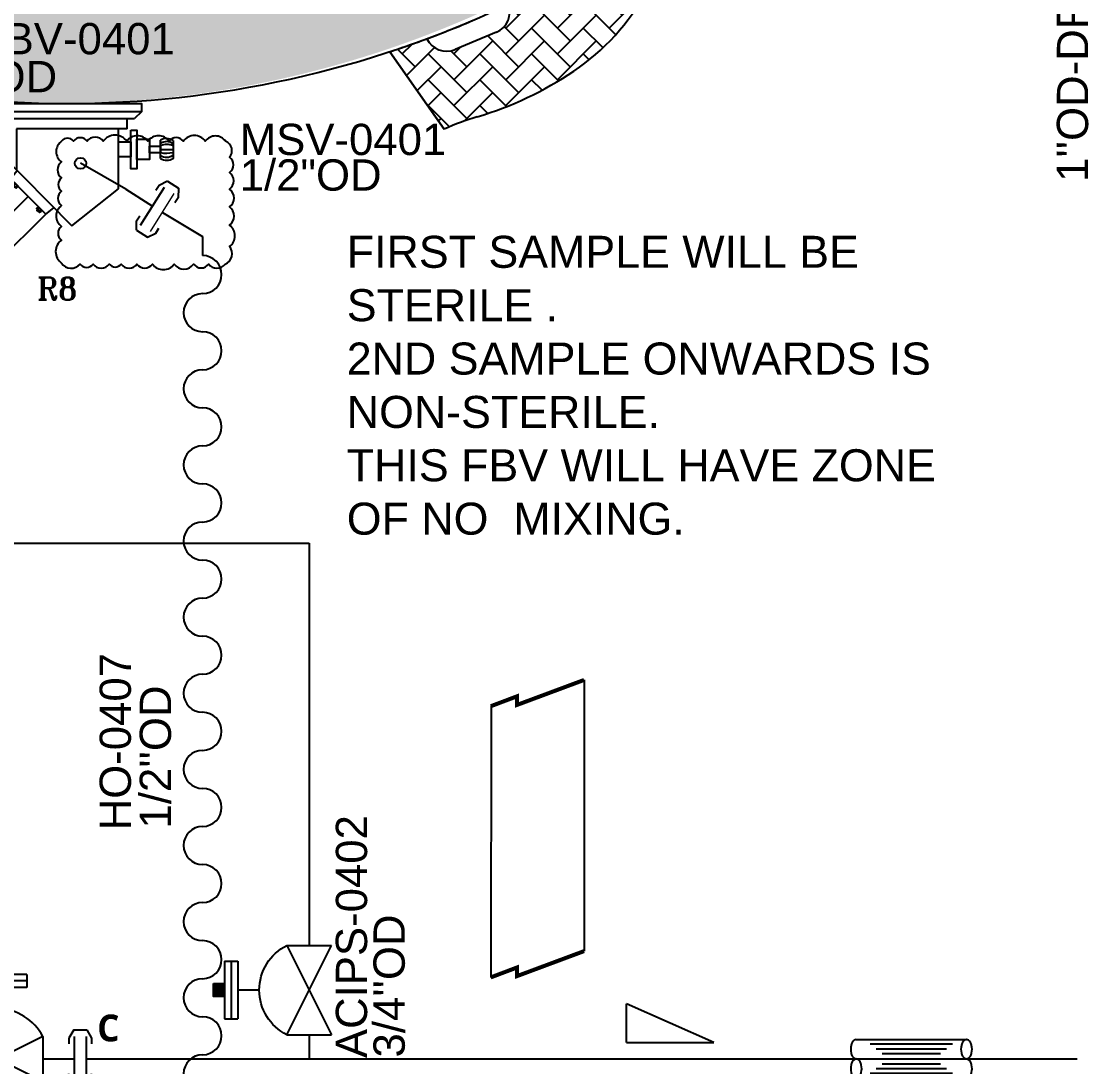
# Model space of a CAD drawing. Header units: millimetres. Extents: x -6754 to 5895, y -4820 to 1016.
# Drawn here: x -1598 to -1479.3, y -1865.2 to -1748.3 of the extents above; entities that cross this region are included whole.
import ezdxf
from ezdxf.enums import TextEntityAlignment as Align

# ---------------------------------------------------------------- set-up
doc = ezdxf.new("R2010")
doc.units = ezdxf.units.MM
doc.layers.get('0').update_dxf_attribs({"linetype": 'CONTINUOUS'})
for name, color, linetype in [('can_move', 7, 'CONTINUOUS'), ('P---PEQID------', 7, 'CONTINUOUS'), ('P---PHOSD-TEXT-25-35', 2, 'CONTINUOUS'), ('P---PLINB-CHWS01', 7, 'CONTINUOUS'), ('P---PLINB-P260', 7, 'CONTINUOUS'), ('P---PLINB-PRO037', 7, 'CONTINUOUS'), ('P---PLIND-TEXT-25-35', 2, 'CONTINUOUS'), ('P---PVL3D-TEXT-25-35', 2, 'CONTINUOUS'), ('P---PVL4D------', 7, 'CONTINUOUS'), ('P---PVL4D-TEXT-25-35', 2, 'CONTINUOUS'), ('P---PVLSD-TEXT-25-35', 2, 'CONTINUOUS'), ('P---TANKB-V04', 7, 'CONTINUOUS'), ('VALVE', 6, 'CONTINUOUS')]:
    doc.layers.add(name, color=color, linetype=linetype)
doc.styles.add('ROMANS', font='romans.shx')
doc.styles.add('ROMANT', font='romant.shx')
doc.styles.get("Standard").update_dxf_attribs({"font": 'arial.ttf'})

# ---------------------------------------------------------------- blocks, each defined once
blk = doc.blocks.new('FBVG')
at = {"color": 5}
for p, q in [((8111.314694881439, 10705.06272888184), (8112.087025642395, 10704.30366516113)), ((8112.087025642395, 10704.30366516113), (8127.224599838257, 10704.30366516113)), ((8112.087025642395, 10704.30366516113), (8112.087025642395, 10700.51542663574)), ((8126.413035392761, 10703.14936828613), (8114.042050361633, 10703.14936828613)), ((8114.042050361633, 10703.14936828613), (8114.042050361633, 10698.53967285156)), ((8125.42206287384, 10696.45594787598), (8125.42206287384, 10703.14936828613)), ((8126.413035392761, 10703.14936828613), (8126.413035392761, 10704.30366516113)), ((8106.428763866425, 10702.13098144531), (8105.288843631744, 10701.23306274414)), ((8106.428763866425, 10702.13098144531), (8107.412523269653, 10701.7546081543)), ((8105.288843631744, 10701.23306274414), (8105.424356460571, 10700.18852233887)), ((8109.930464744568, 10697.5789642334), (8106.836521625519, 10701.50674438477)), ((8107.412523269653, 10701.7546081543), (8107.822876930237, 10701.23365783691)), ((8108.331288337708, 10699.60911560059), (8109.51215839386, 10700.84977722168)), ((8109.51215839386, 10700.84977722168), (8112.087025642395, 10700.84977722168)), ((8105.424356460571, 10700.18852233887), (8105.834710121155, 10699.6675567627)), ((8108.894158363342, 10696.76266479492), (8105.800225257874, 10700.69044494629)), ((8112.087025642395, 10700.51542663574), (8120.215519428253, 10692.30075073242)), ((8110.306339263916, 10698.08088684082), (8109.895985603333, 10698.60182189941)), ((8113.380686283112, 10697.5884552002), (8114.076846122742, 10698.46075439453)), ((8110.441851615906, 10697.03633117676), (8110.306339263916, 10698.08088684082)), ((8113.380686283112, 10697.5884552002), (8117.308477401733, 10693.61901855469)), ((8108.31817150116, 10696.5147857666), (8107.907818317413, 10697.03573608398)), ((8109.301931381226, 10696.13841247559), (8108.31817150116, 10696.5147857666)), ((8110.441851615906, 10697.03633117676), (8109.301931381226, 10696.13841247559)), ((8113.718450546265, 10696.81596374512), (8113.938675880432, 10697.02604675293)), ((8113.882833957672, 10696.64834594727), (8114.103059768677, 10696.85841369629)), ((8120.215519428253, 10692.30075073242), (8125.42206287384, 10696.45594787598)), ((8115.34574508667, 10695.60255432129), (8109.907024383545, 10690.16383361816)), ((8116.38726234436, 10694.11885070801), (8116.607487678528, 10694.32893371582)), ((8116.551646232605, 10693.95123291016), (8116.771871566772, 10694.16131591797)), ((8117.308477401733, 10693.61901855469), (8118.203936576843, 10694.33366394043))]:
    blk.add_line(p, q, dxfattribs=at)
at = {"color": 5, "ltscale": 5}
blk.add_line((8127.996930122375, 10705.06272888184), (8127.224599838257, 10704.30366516113), dxfattribs=at)
at = {"color": 5}
for points in [[(8127.996930122375, 10705.06272888184), (8111.314694881439, 10705.06272888184), (8111.314694881439, 10705.99998474121), (8127.996930122375, 10705.99998474121)], [(8107.919926643372, 10692.2091217041), (8113.368691921234, 10697.57960510254), (8117.322797298431, 10693.62550354004), (8111.874032020569, 10688.2550201416)], [(8113.995933532715, 10696.53616333008), (8114.209101200104, 10696.74710083008), (8113.823398590088, 10697.14520263672), (8113.596115112305, 10696.93598937988)], [(8113.790915489197, 10696.59962463379), (8113.85894536972, 10696.66694641113), (8113.733102798462, 10696.80519104004), (8113.650958061218, 10696.73959350586)], [(8116.664745330811, 10693.83906555176), (8116.877913475037, 10694.05000305176), (8116.492210388184, 10694.4481048584), (8116.2649269104, 10694.23887634277)], [(8116.45972776413, 10693.90252685547), (8116.527757644653, 10693.96984863281), (8116.401915073395, 10694.10807800293), (8116.319769859314, 10694.04248046875)], [(8108.616814613342, 10688.33183288574), (8108.956017017365, 10688.66749572754), (8108.342268943787, 10689.30097961426), (8107.980605602264, 10688.9680480957)]]:
    blk.add_lwpolyline(points, close=True, dxfattribs=at)
for centre, radius, start, end in [((8113.737562179565, 10696.95481872559), 0.1135316628158051, 176.0653421114712, 273.707136675216), ((8113.943187713623, 10696.87379455566), 0.2008918519382464, 189.2416495955611, 260.7596829787531), ((8114.011476039886, 10696.66374206543), 0.1012337499464133, 173.3230012796239, 276.6764562829822), ((8116.611999511719, 10694.17668151855), 0.2008918519382464, 189.2416495955611, 260.7596829787531), ((8116.618500232697, 10693.98875427246), 0.1362379953789661, 176.0653421114712, 273.707136675216), ((8116.680288314819, 10693.96662902832), 0.1012337499464133, 173.3230012796239, 276.6764562829822), ((8110.839267253876, 10691.17436218262), 3.097303485663325, 160.4836667298347, 289.5173597388587)]:
    blk.add_arc(centre, radius, start, end, dxfattribs=at)
blk = doc.blocks.new('phi_16760172325')
at = {"color": 5}
blk.add_line((10.4761602439703, -5.13875229896712), (11.88690716674, -5.13875229896712), dxfattribs=at)
for points in [[(7.180707372992401, -2.975239905972103), (7.832748850095413, -2.975239905972103), (7.832748850095413, -7.302264691966229), (7.180707372992401, -7.302264691966229)], [(5.766250399120509, -4.293626425044295), (7.180707372992401, -4.293626425044295), (7.180707372992401, -5.983878172891991), (5.766250399120509, -5.983878172891991)], [(7.832748850095413, -3.998546074808928), (9.265756079375933, -3.998546074808928), (9.265756079375933, -6.278958523131337), (7.832748850095413, -6.278958523131337)], [(9.265756079375933, -4.766394859477941), (10.4761602439703, -4.766394859477941), (10.4761602439703, -5.511109738458345), (9.265756079375933, -5.511109738458345)]]:
    blk.add_lwpolyline(points, close=True, dxfattribs=at)
for points in [[(10.4761602439703, -6.159597414006043), (10.4761602439703, -4.117907183934221)], [(11.1354926322374, -3.920530669401842), (11.1815337054154, -3.920530669401842)], [(11.88690716674, -4.148424251023016), (11.88690716674, -6.159597414006043), (11.88690716674, -6.159597414006043)]]:
    blk.add_lwpolyline(points, dxfattribs=at)
for centre, radius, start, end in [((11.15851316882708, -5.197362055988151), 1.277038893250148, 55.22345967005045, 122.2980993470952), ((11.15851316882708, -5.54535506292018), 1.277038893250148, 55.22345967001525, 122.2980993470952), ((11.14369609129562, -6.474457374983899), 1.886474046649525, 66.79835152096828, 110.7232074954593), ((11.11579303527697, -2.445708266899032), 3.120583579689554, 258.1721300254143, 284.3063109566663), ((11.15851316882708, -4.72968848122207), 1.277038893250148, 237.7019006529048, 304.7765403298619), ((11.18153370535492, -4.996972096866102), 1.359871077743008, 238.7544989202076, 301.2455010797069)]:
    blk.add_arc(centre, radius, start, end, dxfattribs=at)
at = {"color": 0, "linetype": 'ByBlock'}
blk.add_blockref('FBVG', (-8119.655812501907, -10705.99998474121), dxfattribs=at)
for tag, p in [('PRJ_TAG_B', (-18.02310990122351, 6.713709328447294)), ('DNCALC', (-12.99272631433996, 1.254419777666044))]:
    blk.add_attdef(tag, p, '', height=3.5)
at = {"flags": 1}
for tag, p, rotation in [('PHI_CONNECTIONPOINT', (-4.651883500628173e-07, 9.987626981455833e-06, 4.999969482421875), 270), ('PHI_INSERTPOINT', (-4.651883500628173e-07, -5.271162081044167e-06), 270), ('PHI_CONNECTIONPOINT', (-12.30862091806921, -7.273442771162081), 221.0912854168774)]:
    blk.add_attdef(tag, p, '', height=0.1, rotation=rotation, dxfattribs=at)
blk = doc.blocks.new('hhg')
at = {"color": 6}
for centre, start, end in [((385.2190876693395, 231.2605004656664), 0, 180), ((395.8601238703102, 231.2605004656664), 0, 180), ((390.5396057698248, 231.2605004656664), 180, 0), ((401.1806419707955, 231.2605004656664), 180, 0)]:
    blk.add_arc(centre, 2.660259050242662, start, end, dxfattribs=at)
blk = doc.blocks.new('phi_158624461021')
at = {"color": 0, "linetype": 'ByBlock', "xscale": 0.8, "yscale": 0.8, "zscale": 0.8}
blk.add_blockref('hhg', (-306.0470628952776, -185.0084003725332), dxfattribs=at)
for tag, p, height in [('CODE', (2.574203958363, 8.007251313367988), 3.5), ('DN', (4.939795399731452, 3.524878923813162), 3.5), ('DNCALC', (4.939795399731452, 3.524878923813162), 2)]:
    blk.add_attdef(tag, p, '', height=height)
at = {"flags": 1}
blk.add_attdef('PHI_CONNECTIONPOINT', (-1.13686837721616e-13, -1.13686837721616e-13), '', height=0.08000000000000002, rotation=180, dxfattribs=at)
blk.add_attdef('PHI_CONNECTIONPOINT', (17.02565792155292, -1.13686837721616e-13), '', height=0.08000000000000002, dxfattribs=at)
blk = doc.blocks.new('4')
at = {"layer": 'VALVE', "color": 5}
for p, q in [((9179.882159192754, -8914.29989469175), (9180.786565141352, -8913.759993081858)), ((9179.882159192754, -8915.750992941686), (9179.882159192754, -8914.29989469175)), ((9180.786565141352, -8913.759993081858), (9181.449721593568, -8913.759993081858)), ((9185.46314681666, -8913.759993081858), (9184.799990364445, -8913.759993081858)), ((9186.367552765254, -8914.29989469175), (9185.46314681666, -8913.759993081858)), ((9186.367552765254, -8915.750992941688), (9186.367552765254, -8914.29989469175)), ((9194.882159192754, -8914.29989469175), (9195.786565141352, -8913.759993081858)), ((9194.882159192754, -8915.750992941686), (9194.882159192754, -8914.29989469175)), ((9195.786565141352, -8913.759993081858), (9196.449721593568, -8913.759993081858)), ((9200.46314681666, -8913.759993081858), (9199.799990364445, -8913.759993081858)), ((9201.367552765254, -8914.29989469175), (9200.46314681666, -8913.759993081858)), ((9201.367552765254, -8915.750992941688), (9201.367552765254, -8914.29989469175)), ((9183.124855979006, -8919.220148636978), (9183.124855979006, -8915.685033930327)), ((9198.124855979006, -8919.220148636978), (9198.124855979006, -8915.685033930326)), ((9179.882159192754, -8915.750992941686), (9180.786565141352, -8916.29089455158)), ((9180.786565141352, -8916.29089455158), (9181.449721593568, -8916.29089455158)), ((9185.46314681666, -8916.29089455158), (9184.799990364445, -8916.29089455158)), ((9186.367552765254, -8915.750992941686), (9185.46314681666, -8916.29089455158)), ((9194.882159192754, -8915.750992941686), (9195.786565141352, -8916.29089455158)), ((9195.786565141352, -8916.29089455158), (9196.449721593568, -8916.29089455158)), ((9200.46314681666, -8916.29089455158), (9199.799990364445, -8916.29089455158)), ((9201.367552765254, -8915.750992941686), (9200.46314681666, -8916.29089455158)), ((9185.62483874804, -8919.220148636978), (9180.624873209974, -8919.220148636978)), ((9185.62483874804, -8929.220079713106), (9180.624873209974, -8919.220148636978)), ((9185.62483874804, -8919.220148636978), (9180.624873209974, -8929.220079713106)), ((9200.62483874804, -8919.220148636978), (9195.624873209974, -8919.220148636978)), ((9200.62483874804, -8929.220079713106), (9195.624873209974, -8919.220148636978)), ((9200.62483874804, -8919.220148636978), (9195.624873209974, -8929.220079713106)), ((9191.108276948413, -8920.991828293714), (9191.108276948413, -8927.448400056372)), ((9192.587881641035, -8920.991828293714), (9191.108276948413, -8920.991828293714)), ((9191.848079294725, -8920.991828293714), (9191.848079294725, -8927.448400056372)), ((9192.587881641035, -8920.991828293714), (9192.587881641035, -8927.448400056372)), ((9206.108276948413, -8920.991828293714), (9206.108276948413, -8927.448400056372)), ((9207.587881641035, -8920.991828293714), (9206.108276948413, -8920.991828293714)), ((9206.848079294725, -8920.991828293714), (9206.848079294725, -8927.448400056372)), ((9207.587881641035, -8920.991828293714), (9207.587881641035, -8927.448400056372)), ((9188.714987393141, -8924.220114175041), (9191.108276948413, -8924.220114175041)), ((9203.714987393141, -8924.220114175041), (9206.108276948413, -8924.220114175041)), ((9191.108276948413, -8927.448400056372), (9192.587881641035, -8927.448400056372)), ((9207.587881641035, -8927.448400056372), (9206.108276948413, -8927.448400056372)), ((9177.326895062564, -8928.357078571842), (9170.870323299907, -8928.357078571842)), ((9170.870323299907, -8928.357078571842), (9170.870323299907, -8929.836683264466)), ((9177.326895062564, -8928.357078571842), (9177.326895062564, -8929.836683264466)), ((9205.737126606775, -8928.357078571842), (9212.193698369432, -8928.357078571842)), ((9205.737126606775, -8928.357078571842), (9205.737126606775, -8929.836683264466)), ((9212.193698369432, -8928.357078571842), (9212.193698369432, -8929.836683264466)), ((9177.326895062564, -8929.096880918154), (9170.870323299907, -8929.096880918154)), ((9177.326895062564, -8929.836683264466), (9170.870323299907, -8929.836683264466)), ((9174.098609181236, -8932.229972819738), (9174.098609181236, -8929.836683264466)), ((9203.96544695004, -8929.220079713106), (9179.098574719299, -8929.220079713106)), ((9179.098574719299, -8929.220079713106), (9179.098574719299, -8942.187018394508)), ((9203.96544695004, -8942.187018394508), (9203.96544695004, -8929.220079713106)), ((9205.737126606775, -8929.096880918154), (9212.193698369432, -8929.096880918154)), ((9205.737126606775, -8929.836683264466), (9212.193698369432, -8929.836683264466)), ((9208.965412488104, -8932.229972819738), (9208.965412488104, -8929.836683264466)), ((9164.178389697943, -8934.577407447618), (9163.638488088052, -8935.481813396218)), ((9165.629487947881, -8934.577407447618), (9164.178389697943, -8934.577407447618)), ((9165.629487947881, -8934.577407447618), (9166.169389557772, -8935.481813396218)), ((9217.434533721458, -8934.577407447618), (9216.894632111567, -8935.481813396218)), ((9217.434533721458, -8934.577407447618), (9218.885631971396, -8934.577407447618)), ((9218.885631971396, -8934.577407447618), (9219.425533581287, -8935.481813396218)), ((9163.638488088052, -8935.481813396218), (9163.638488088052, -8936.144969848432)), ((9166.169389557772, -8935.481813396218), (9166.169389557772, -8936.144969848432)), ((9169.09864364317, -8935.32012146484), (9169.09864364317, -8940.320087002907)), ((9169.09864364317, -8935.32012146484), (9179.098574719299, -8940.320087002903)), ((9179.098574719299, -8935.32012146484), (9169.09864364317, -8940.320087002903)), ((9213.965378026169, -8935.32012146484), (9203.96544695004, -8940.320087002903)), ((9203.96544695004, -8935.32012146484), (9213.965378026169, -8940.320087002903)), ((9213.965378026169, -8935.32012146484), (9213.965378026169, -8940.320087002907)), ((9216.894632111567, -8935.481813396218), (9216.894632111567, -8936.144969848432)), ((9219.425533581287, -8935.481813396218), (9219.425533581287, -8936.144969848432)), ((9169.09864364317, -8937.820104233873), (9165.56352893652, -8937.820104233873)), ((9213.965378026169, -8937.820104233873), (9217.50049273282, -8937.820104233873)), ((9163.638488088052, -8940.158395071525), (9163.638488088052, -8939.49523861931)), ((9164.178389697943, -8941.062801020118), (9163.638488088052, -8940.158395071525)), ((9165.629487947881, -8941.062801020118), (9166.169389557772, -8940.158395071525)), ((9166.169389557772, -8940.158395071525), (9166.169389557772, -8939.49523861931)), ((9216.894632111567, -8940.158395071525), (9216.894632111567, -8939.49523861931)), ((9217.434533721458, -8941.062801020118), (9216.894632111567, -8940.158395071525)), ((9218.885631971396, -8941.062801020118), (9219.425533581287, -8940.158395071525)), ((9219.425533581287, -8940.158395071525), (9219.425533581287, -8939.49523861931)), ((9165.629487947881, -8941.062801020118), (9164.178389697945, -8941.062801020118)), ((9217.434533721458, -8941.062801020118), (9218.885631971394, -8941.062801020118)), ((9179.098574719299, -8942.18701839451), (9203.96544695004, -8942.187018394508)), ((9194.031993603701, -8942.18701839451), (9189.032028065636, -8952.186949470639)), ((9194.031993603701, -8952.186949470639), (9189.032028065636, -8942.18701839451)), ((9199.515431804075, -8950.415269813902), (9199.515431804075, -8943.958698051245)), ((9200.995036496697, -8943.958698051245), (9199.515431804075, -8943.958698051245)), ((9200.255234150387, -8950.415269813902), (9200.255234150387, -8943.958698051245)), ((9200.995036496697, -8950.415269813902), (9200.995036496697, -8943.958698051245)), ((9197.122142248803, -8947.186983932575), (9199.515431804075, -8947.186983932575)), ((9200.995036496697, -8950.415269813902), (9199.515431804075, -8950.415269813902)), ((9194.031993603701, -8952.186949470639), (9189.032028065634, -8952.186949470639)), ((9191.532010834668, -8952.186949470639), (9191.532010834668, -8955.722064177293)), ((9188.289314048416, -8955.65610516593), (9189.193719997014, -8955.116203556037)), ((9188.289314048416, -8955.65610516593), (9188.289314048416, -8957.107203415866)), ((9189.193719997014, -8955.116203556037), (9189.85687644923, -8955.116203556037)), ((9193.870301672323, -8955.116203556037), (9193.207145220107, -8955.116203556037)), ((9194.774707620916, -8955.65610516593), (9193.870301672323, -8955.116203556037)), ((9194.774707620916, -8955.656105165928), (9194.774707620916, -8957.107203415866)), ((9188.289314048416, -8957.107203415866), (9189.193719997014, -8957.647105025759)), ((9194.774707620916, -8957.107203415866), (9193.870301672323, -8957.647105025759)), ((9189.193719997014, -8957.647105025759), (9189.85687644923, -8957.647105025759)), ((9193.870301672323, -8957.647105025759), (9193.207145220107, -8957.647105025759))]:
    blk.add_line(p, q, dxfattribs=at)
for points in [[(9185.624855979006, -8914.365853703111), (9180.624855979006, -8914.365853703111)], [(9200.624855979006, -8914.365853703111), (9195.624855979006, -8914.365853703111)], [(9185.624855979006, -8915.685033930326), (9180.624855979006, -8915.685033930326)], [(9200.624855979006, -8915.685033930326), (9195.624855979006, -8915.685033930326)], [(9164.244348709306, -8940.32010423387), (9164.244348709306, -8935.32010423387)], [(9165.56352893652, -8940.32010423387), (9165.56352893652, -8935.32010423387)], [(9217.50049273282, -8940.32010423387), (9217.50049273282, -8935.32010423387)], [(9218.819672960033, -8940.32010423387), (9218.819672960033, -8935.32010423387)], [(9194.032010834668, -8955.722064177291), (9189.032010834668, -8955.722064177291)], [(9194.032010834668, -8957.041244404505), (9189.032010834668, -8957.041244404505)]]:
    blk.add_lwpolyline(points, dxfattribs=at)
for centre, start, end in [((9183.124855979006, -8924.220114175041), 296.565051177078, 63.43494882292201), ((9198.124855979006, -8924.220114175041), 296.565051177078, 63.43494882292201), ((9174.098609181236, -8937.820104233871), 26.56505117707799, 153.434948822922), ((9208.965412488104, -8937.820104233871), 26.56505117706478, 153.4349488229352), ((9191.532010834668, -8947.186983932575), 296.565051177078, 63.43494882292201)]:
    blk.add_arc(centre, 5.590131414134222, start, end, dxfattribs=at)
blk = doc.blocks.new('phi_16765290651')
at = {"color": 0, "linetype": 'ByBlock'}
blk.add_blockref('4', (-9164.244348709308, 8937.72010423387), dxfattribs=at)
at = {"flags": 1}
for tag, p, rotation in [('PHI_CONNECTIONPOINT', (18.98050726969996, 23.35425053075778), 90), ('PHI_CONNECTIONPOINT', (36.98050726969996, 23.35425053075778), 90), ('PHI_CONNECTIONPOINT', (0, 0), 180), ('PHI_INSERTPOINT', (28.78766212536357, -8.700024520769148), 90), ('PHI_CONNECTIONPOINT', (28.88766212536393, -23.55425053076215), 90)]:
    blk.add_attdef(tag, p, '', height=0.1, rotation=rotation, dxfattribs=at)
for tag, p in [('P_NAME', (30.12193501263937, -9.835040394400494)), ('PRJ_TAG_B', (49.24793611575114, -38.67223765777635)), ('DNCALC', (44.98595851974824, -35.75021264931456))]:
    blk.add_attdef(tag, p, '', height=3.5, rotation=90)
blk = doc.blocks.new('ADV')
at = {"color": 6}
blk.add_arc((1709.403994477978, 811.9926042832112), 5.590131414134222, 26.56505117707799, 153.434948822922, dxfattribs=at)
at = {"layer": 'VALVE'}
for p, q in [((1706.175708596649, 821.4556299452406), (1712.632280359307, 821.4556299452406)), ((1706.175708596649, 821.4556299452406), (1706.175708596649, 819.9760252526171)), ((1712.632280359307, 821.4556299452406), (1712.632280359307, 819.9760252526171)), ((1706.175708596649, 820.7158275989289), (1712.632280359307, 820.7158275989289)), ((1706.175708596649, 819.9760252526171), (1712.632280359307, 819.9760252526171)), ((1709.403994477978, 817.5827356973455), (1709.403994477978, 819.9760252526171)), ((1704.404028939914, 814.4925870522434), (1704.404028939914, 809.4926215141788)), ((1714.403960016042, 814.4925870522434), (1704.404028939914, 809.4926215141793)), ((1704.404028939914, 814.4925870522434), (1714.403960016042, 809.4926215141788)), ((1714.403960016042, 814.4925870522434), (1714.403960016042, 809.4926215141788))]:
    blk.add_line(p, q, dxfattribs=at)
blk = doc.blocks.new('phi_16777588438')
at = {"color": 0, "linetype": 'ByBlock'}
blk.add_blockref('ADV', (-1709.403994477978, -811.9926042832111), dxfattribs=at)
at = {"flags": 1}
blk.add_attdef('PHI_CONNECTIONPOINT', (-4.999965538064316, 0), '', height=0.1, rotation=180, dxfattribs=at)
for tag, p in [('PHI_INSERTPOINT', (0, 2.273736754432321e-13)), ('PHI_CONNECTIONPOINT', (4.999965538064316, 0))]:
    blk.add_attdef(tag, p, '', height=0.1, dxfattribs=at)
at = {"color": 7}
for tag, p in [('PRJ_TAG_B', (-12.54459218715647, -6.470308005860147)), ('DNCALC', (-8.39132390336863, -11.87507323097032))]:
    blk.add_attdef(tag, p, '', height=3.5, dxfattribs=at)
blk = doc.blocks.new('DIPLE JACKETED VESSELS')
at = {"linetype": 'ByBlock'}
h = blk.add_hatch(dxfattribs=at)
h.set_pattern_fill('AR-HBONE', color=0, scale=0.02012060478371715, style=0)
h.set_pattern_definition([(45, (0, 0), (0, 2.891010948297427), [6.132760338076987, -2.044253446025662]), (135, (1.445504488871807, 1.445504488871807), (2.859309913634028e-16, 2.891010948297427), [6.132760338076987, -2.044253446025662])])
h.paths.add_polyline_path([(-711.114991037015, -1689.586468170581), (-721.1596421097565, -1679.541817097839), (-721.1596421097565, -1686.172532779631, -0.4025621005376007), (-718.818797188378, -1688.607561121611), (-718.818797188378, -1693.616255645138, -0.4027095653221261), (-721.1596421097565, -1696.052521231446), (-721.1596421097565, -1699.769855877551, -0.4025621005377285), (-718.818797188378, -1702.204884219532), (-718.818797188378, -1707.213578688544, -0.4027095653221255), (-721.1596421097565, -1709.649844274852), (-721.1596421097565, -1713.367178920956, -0.4025621005379824), (-718.818797188378, -1715.80220726294), (-718.818797188378, -1720.810901731949, -0.4027095653221252), (-721.1596421097565, -1723.247167318257), (-721.1596421097565, -1726.964501964361, -0.4025621005379823), (-718.818797188378, -1729.399530306345), (-718.818797188378, -1734.408224775354, -0.4027095653221255), (-721.1596421097565, -1736.844490361663), (-721.1596421097565, -1740.561825007767, -0.4025621005377283), (-718.818797188378, -1742.996853349748), (-718.818797188378, -1748.005547818762, -0.4027095653218714), (-721.1596421097565, -1750.441813405068), (-721.1596421097565, -1754.159148051172, -0.4025621005379821), (-718.818797188378, -1756.594176393156), (-718.818797188378, -1761.602870862165, -0.4027095653221254), (-721.1596421097565, -1764.039136448473), (-721.1596421097565, -1767.756471094577, -0.4044299172847652), (-718.8031457732991, -1770.192070575441), (-718.8031456959976, -1775.201306990944, -0.4048218992601123), (-721.1622295776768, -1777.637686572743, -0.02653796103469679), (-721.2767168525928, -1779.234339331867, -0.4043992939339213), (-719.9963974915644, -1782.371974080598), (-721.8614079670521, -1787.020876343444, -0.4958354642442961), (-725.6024818988338, -1788.051712014717, -0.05075332353789339), (-727.9750076416913, -1789.977468614255, -0.01861335655747169), (-728.9364956345479, -1790.557985356597, -0.01039038682577612), (-729.5352948794628, -1790.875821698733, -0.4040354654467231), (-730.8672466103484, -1793.989504002089), (-735.484759715014, -1795.93228172009, -0.4033385642985856), (-738.640091860326, -1794.713870452294, -0.004219050563213734), (-740.4725373050431, -1795.377970745392, -0.002132994905835191), (-741.4012874084123, -1795.701281771408, -0.003162049818572917), (-742.7858726311317, -1796.166908659219), (-736.7003701607644, -1804.831050652838, -0.03429078097242805), (-733.0029703974686, -1803.44392062003, 0.07549234897306059), (-722.2296464419412, -1798.358114243897, 0.1224949983484107), (-714.0823718499541, -1789.350043084703, 0.1235187463443267), (-711.106466938832, -1777.482587315395)])
at = {"color": 0, "linetype": 'ByBlock'}
for p, q in [((-730.8680554666255, -1793.989844321215), (-735.4847595983804, -1795.932281754946)), ((-742.7858912836306, -1796.166882103006), (-736.7003729146581, -1804.831051612118))]:
    blk.add_line(p, q, dxfattribs=at)
blk.add_line((-736.7003701607644, -1804.831050652838), (-742.7858912836306, -1796.166882103006))
for centre, radius, start, end in [((-736.2647175611911, -1777.475808848499), 25.16056239333817, 303.9051869116592, 331.8398074044736), ((-757.1274919679679, -1739.020896740659), 58.61842906222171, 290.8048836684162, 294.2147572980997), ((-778.9069019887062, -1686.466229566407), 115.4944490236434, 290.4045908806653, 291.6445861080296), ((-778.8307622405712, -1686.684950219986), 115.2628566848002, 288.2231591982776, 289.4381515807988), ((-778.9069019900556, -1686.466229562734), 115.4944490275558, 289.4376614551203, 290.4045908806576), ((-744.3624487653385, -1765.427469757227), 39.67730188652024, 286.6363708164392, 303.9051869116593), ((-724.750566381486, -1831.062012015933), 28.82466208640553, 106.6363708164391, 114.492160788106)]:
    blk.add_arc(centre, radius, start, end)
for centre, radius, start, end in [((-731.813375699481, -1791.743046577646), 2.437566658194353, 292.8166843335445, 21.69707434388385), ((-778.906901988812, -1686.466229566121), 115.4944490239479, 244.8587264681951, 295.1412291786145), ((-736.4300800492902, -1793.68548384784), 2.437566658194353, 204.9540078999769, 292.8202996199676)]:
    blk.add_arc(centre, radius, start, end, dxfattribs=at)
blk = doc.blocks.new('phi_16778223897')
at = {"color": 0, "linetype": 'ByBlock'}
blk.add_blockref('DIPLE JACKETED VESSELS', (778.9224604661863, 1643.348482535528), dxfattribs=at)
at = {"flags": 1}
for tag, p in [('PHI_INSERTPOINT', (-4.470265821510111e-05, 0)), ('PHI_CONNECTIONPOINT', (0, 0)), ('PHI_CONNECTIONPOINT', (0.0155584773742703, -158.6121960545408))]:
    blk.add_attdef(tag, p, '', height=0.1, rotation=270, dxfattribs=at)
for tag, p in [('P_NAME', (-9.748579852638159, -51.54358670650026)), ('USER1', (-6.648911457596569, -57.38671236848131)), ('USER2', (-6.648911457596569, -61.5080988889199)), ('USER3', (-6.648911457596569, -65.72532995382971)), ('USER4', (-6.648911457596569, -69.8467164742683)), ('CODE', (-6.149759071299286, -75.88708075447539)), ('CAPACITY_PJ', (-9.427753993968963, -80.02625977687967))]:
    blk.add_attdef(tag, p, '', height=3.5)
blk = doc.blocks.new('A$C66D9105F')
at = {"color": 5}
for p, q in [((4.363269545137882e-05, 0), (4.363269545137882e-05, 4.347100307233632)), ((9.765750906430185, 0), (4.363269545137882e-05, 4.347100307233632)), ((4.363269545137882e-05, 0), (9.765750906430185, 0))]:
    blk.add_line(p, q, dxfattribs=at)
blk = doc.blocks.new('gbng')
at = {"color": 0, "linetype": 'Continuous'}
for p, q in [((102.1294447920336, 150.206950636652), (146.6180367181259, 150.206950636652)), ((146.6180367181259, 134.5065449437034), (102.1294447920336, 134.5065449437034))]:
    blk.add_line(p, q, dxfattribs=at)
at = {"color": 1, "linetype": 'Continuous'}
for p, q in [((107.8116433724244, 148.2746894251093), (140.9358381377351, 148.2746894251093)), ((110.2173933480626, 146.3424282135663), (138.5300881620969, 146.3424282135663)), ((112.6231433237081, 144.4101670020234), (136.1243381864515, 144.4101670020234)), ((110.2173933480626, 138.371067366789), (138.5300881620969, 138.371067366789)), ((112.6231433237081, 140.303328578332), (136.1243381864515, 140.303328578332)), ((107.8116433724244, 136.4388061552463), (140.9358381377351, 136.4388061552463))]:
    blk.add_line(p, q, dxfattribs=at)
at = {"color": 0, "linetype": 'Continuous'}
for centre, major_axis, ratio, start_param, end_param in [((102.1294447920336, 146.2818492134149), (0, 3.92510142323719), 0.5686043246410554, 0, 3.141592653589793), ((146.6180367181259, 138.4316463669406), (0, 3.925101423237173), 0.568604324641405, 3.141592653589793, 6.283185307179586)]:
    blk.add_ellipse(centre, major_axis=major_axis, ratio=ratio, start_param=start_param, end_param=end_param, dxfattribs=at)
at = {"color": 0, "linetype": 'Continuous', "extrusion": (0, 0, -1)}
for centre, major_axis in [((146.6180367181259, 146.2818492134149), (0, 3.92510142323719)), ((102.1294447920336, 138.4316463669406), (0, -3.92510142323719))]:
    blk.add_ellipse(centre, major_axis=major_axis, ratio=0.5686043246410554, dxfattribs=at)
blk = doc.blocks.new('phi_16781898880')
at = {"color": 0, "linetype": 'ByBlock', "xscale": 0.395994, "yscale": 0.395994, "zscale": 0.395994}
blk.add_blockref('gbng', (-40.44264736097657, -56.37241798442366), dxfattribs=at)
at = {"flags": 1}
for p, rotation in [((5.115907697472721e-13, 5.542233338928781e-13), 180), ((17.61721547118083, 5.400124791776761e-13), 90)]:
    blk.add_attdef('PHI_INSERTPOINT', p, '', height=0.1, rotation=rotation, dxfattribs=at)
blk = doc.blocks.new('rgyjryjyfrjfhjgfgj')
at = {"color": 0, "linetype": 'ByBlock'}
for p, q in [((716.4844576946442, 396.8695095443074), (717.3888636432375, 397.4094111541995)), ((717.3888636432375, 397.4094111541995), (718.0520200954525, 397.4094111541995)), ((722.065445318545, 397.4094111541995), (721.4022888663301, 397.4094111541995)), ((722.9698512671453, 396.8695095443074), (722.065445318545, 397.4094111541995)), ((722.9698512671453, 395.418411294371), (722.9698512671453, 396.8695095443074)), ((716.4844576946442, 395.418411294371), (717.3888636432375, 394.8785096844789)), ((722.9698512671453, 395.418411294371), (722.065445318545, 394.8785096844789)), ((717.3888636432375, 394.8785096844789), (718.0520200954525, 394.8785096844789)), ((722.065445318545, 394.8785096844789), (721.4022888663301, 394.8785096844789))]:
    blk.add_line(p, q, dxfattribs=at)
at = {"color": 6, "linetype": 'ByBlock'}
blk.add_line((719.7271544808916, 391.9492555990804), (719.7271544808916, 395.484370305732), dxfattribs=at)
at = {"color": 1, "linetype": 'ByBlock', "lineweight": 15}
blk.add_lwpolyline([(717.227154480893, 396.8035505329464), (722.227154480893, 396.8035505329464)], dxfattribs=at)
at = {"color": 6, "linetype": 'ByBlock'}
blk.add_lwpolyline([(717.227154480893, 395.484370305732), (722.227154480893, 395.484370305732)], dxfattribs=at)
blk = doc.blocks.new('phi_158624437617')
at = {"color": 0, "linetype": 'ByBlock'}
blk.add_line((-3.242696786248757, 3.469155695290567), (-3.242696786248757, 4.920253945227046), dxfattribs=at)
blk.add_blockref('rgyjryjyfrjfhjgfgj', (-719.727154480893, -391.9492555990804), dxfattribs=at)
at = {"flags": 1}
for p, rotation in [((0, 4.854294933865958), 90), ((-1.364242052659392e-12, 0), 270)]:
    blk.add_attdef('PHI_CONNECTIONPOINT', p, '', height=0.1, rotation=rotation, dxfattribs=at)

msp = doc.modelspace()

# ---------------------------------------------------------------- hatches: boundary and pattern name
h = msp.add_hatch(color=1)
h.dxf.hatch_style = 1
h.paths.add_polyline_path([(-1584.744668812669, -1690.758046187482, 1), (-1601.390782737182, -1690.758046187482, 1)])
h.paths.add_polyline_path([(-1612.042977174661, -1668.143452152851), (-1545.065009916817, -1668.143452152851), (-1545.065009916817, -1659.879536736753), (-1612.042977174661, -1659.879536736753)], flags=9)
h.paths.add_polyline_path([(-1611.184374131217, -1661.746053201363), (-1578.102928019348, -1661.746053201363), (-1578.102928019348, -1653.486435193178), (-1611.184374131217, -1653.486435193178)], flags=9)
h.paths.add_polyline_path([(-1611.184374131217, -1656.37717933001), (-1577.128848892472, -1656.37717933001), (-1577.128848892472, -1648.117561321825), (-1611.184374131217, -1648.117561321825)], flags=9)
h.paths.add_polyline_path([(-1598.761671976545, -1694.093565899759), (-1586.177429138892, -1694.093565899759), (-1586.177429138892, -1687.660346254465), (-1598.761671976545, -1687.660346254465)], flags=24)
h.paths.add_polyline_path([(-1631.552768890764, -1647.547235768338), (-1545.852768890763, -1647.547235768338), (-1545.852768890763, -1641.247235768338), (-1631.552768890764, -1641.247235768338)], flags=9)
edge = h.paths.add_edge_path()
edge.add_arc((-1593.961306629573, -1642.00277806484), 115.4944467600774, 244.8587264681887, 295.141229178625)
edge = h.paths.add_edge_path()
edge.add_arc((-1551.304572041079, -1732.894828832003), 15.09045329199154, 295.141229178625, 360)
edge = h.paths.add_edge_path()
edge.add_arc((-1636.6181120847, -1732.8947955792), 15.09045329199154, 180, 244.8587264681887)
edge = h.paths.add_edge_path()
edge.add_line((-1651.708494510058, -1622.800902948205), (-1651.70856537669, -1732.8947955792))
edge = h.paths.add_edge_path()
edge.add_line((-1661.784422612001, -1645.123016608139), (-1661.784422612001, -1681.487053359773))
edge = h.paths.add_edge_path()
edge.add_line((-1661.784422612001, -1645.123016608139), (-1651.724120417338, -1635.062714413477))
edge = h.paths.add_edge_path()
edge.add_line((-1661.784422612001, -1681.487053359773), (-1651.724120417338, -1681.487053359773))
edge = h.paths.add_edge_path()
edge.add_arc((-1651.643050079729, -1644.14472820051), 2.437566610414262, 91.9059333312027, 180.0018031699368)
edge = h.paths.add_edge_path()
edge.add_line((-1654.080616611644, -1644.14472820051), (-1654.080616611644, -1649.153422571342))
edge = h.paths.add_edge_path()
edge.add_arc((-1651.643050079729, -1649.153422625856), 2.437566610414262, 179.9981968300632, 268.0940666687973)
edge = h.paths.add_edge_path()
edge.add_arc((-1651.643050079729, -1657.742051031902), 2.437566610414262, 91.9059333312027, 180.0018031699368)
edge = h.paths.add_edge_path()
edge.add_line((-1654.080616611644, -1657.742051031902), (-1654.080616611644, -1662.750745348219))
edge = h.paths.add_edge_path()
edge.add_arc((-1651.643050079729, -1662.750745402733), 2.437566610414262, 179.9981968300632, 268.0940666687973)
edge = h.paths.add_edge_path()
edge.add_arc((-1651.643050079729, -1671.339373808778), 2.437566610414262, 91.9059333312027, 180.0018031699368)
edge = h.paths.add_edge_path()
edge.add_line((-1654.080616611644, -1671.339373808778), (-1654.080616611644, -1676.348068125095))
edge = h.paths.add_edge_path()
edge.add_arc((-1651.643050079729, -1676.34806817961), 2.437566610414262, 179.9981968300632, 268.0940666687973)
edge = h.paths.add_edge_path()
edge.add_arc((-1593.940076621785, -1642.127116515693), 125.5547489547384, 244.8587264681887, 250.3465979451818)
edge = h.paths.add_edge_path()
edge.add_line((-1630.082335267568, -1751.703454991054), (-1636.167834876414, -1760.367597790704))
edge = h.paths.add_edge_path()
edge.add_arc((-1636.610984863907, -1733.019134030053), 25.15075548665257, 180, 244.8587264681887)
edge = h.paths.add_edge_path(flags=16)
edge.add_arc((-1650.609176087588, -1737.00175783905), 2.437566610414262, 113.7652223327036, 201.8610896963191)
edge = h.paths.add_edge_path(flags=16)
edge.add_line((-1652.871484094464, -1737.909333012925), (-1651.006605104144, -1742.557907523351))
edge = h.paths.add_edge_path(flags=16)
edge.add_arc((-1648.744296988246, -1741.650332349469), 2.437566610414262, 201.8574850920002, 307.3423915690863)
edge = h.paths.add_edge_path()
edge.add_arc((-1641.054831995798, -1747.279593012776), 2.437566610414262, 158.3029256561231, 247.183315666468)
edge = h.paths.add_edge_path(flags=17)
edge.add_line((-1642.000152210123, -1749.526390712304), (-1637.383448168863, -1751.468828107961))
edge = h.paths.add_edge_path(flags=17)
edge.add_arc((-1636.438127736483, -1749.222030244896), 2.437566610414262, 247.1797003800217, 335.0459921000093)
edge = h.paths.add_edge_path()
edge.add_line((-1661.761740350558, -1733.019134030053), (-1651.708053174474, -1733.019133921024))
edge = h.paths.add_edge_path()
edge.add_arc((-1593.976865106642, -1714.379478639491), 115.4944467600774, 64.858770821375, 115.1412735318113)
edge = h.paths.add_edge_path()
edge.add_arc((-1551.454312141092, -1623.648645221073), 15.29349965784283, 4.782010308680738, 64.6599529792916)
edge = h.paths.add_edge_path()
edge.add_arc((-1636.633667125349, -1623.487459485572), 15.09045329199154, 115.1412735318113, 177.3923662610281)
edge = h.paths.add_edge_path()
edge.add_line((-1536.214047882454, -1732.8947955792), (-1536.214047882454, -1622.373703217967))
edge = h.paths.add_edge_path()
edge.add_line((-1526.169397006603, -1645.123016608139), (-1526.169397006603, -1692.48649404407))
edge = h.paths.add_edge_path()
edge.add_line((-1526.169397006603, -1645.123016608139), (-1536.229699201264, -1635.062714413477))
edge = h.paths.add_edge_path()
edge.add_line((-1526.169397006603, -1692.48649404407), (-1536.229699201264, -1692.48649404407))
edge = h.paths.add_edge_path()
edge.add_arc((-1536.310769538874, -1644.14472820051), 2.437566610414262, 359.9981968300631, 448.0940666687973)
edge = h.paths.add_edge_path()
edge.add_line((-1533.873203006959, -1644.14472820051), (-1533.873203006959, -1649.153422571342))
edge = h.paths.add_edge_path()
edge.add_arc((-1536.310769538874, -1649.153422625856), 2.437566610414262, 271.9059333312027, 360.0018031699369)
edge = h.paths.add_edge_path()
edge.add_arc((-1536.310769538874, -1657.742051031902), 2.437566610414262, 359.9981968300631, 448.0940666687973)
edge = h.paths.add_edge_path()
edge.add_line((-1533.873203006959, -1657.742051031902), (-1533.873203006959, -1662.750745348219))
edge = h.paths.add_edge_path()
edge.add_arc((-1536.310769538874, -1662.750745402733), 2.437566610414262, 271.9059333312027, 360.0018031699369)
edge = h.paths.add_edge_path()
edge.add_arc((-1536.310769538874, -1671.339373808778), 2.437566610414262, 359.9981968300631, 448.0940666687973)
edge = h.paths.add_edge_path()
edge.add_line((-1533.873203006959, -1671.339373808778), (-1533.873203006959, -1676.348068125095))
edge = h.paths.add_edge_path()
edge.add_arc((-1536.310769538874, -1676.34806817961), 2.437566610414262, 271.9059333312027, 360.0018031699369)
edge = h.paths.add_edge_path()
edge.add_arc((-1536.310769538874, -1684.936696585655), 2.437566610414262, 359.9981968300631, 448.0940666687973)
edge = h.paths.add_edge_path()
edge.add_line((-1533.873203006959, -1684.936696585655), (-1533.873203006959, -1689.945390901972))
edge = h.paths.add_edge_path()
edge.add_arc((-1536.310769538874, -1689.945390956487), 2.437566610414262, 271.9059333312027, 360.0018031699369)
at = {"layer": 'can_move'}
h = msp.add_hatch(color=1, dxfattribs=at)
h.dxf.hatch_style = 1
h.paths.add_polyline_path([(-1576.462115761847, -1857.384239150581), (-1575.223058813055, -1857.384239150581), (-1575.223058813055, -1855.935264642889), (-1576.462115761847, -1855.935264642889)])

# ---------------------------------------------------------------- linework, layer by layer
for p, q in [((-1586.283331504627, -1767.090405384419), (-1591.335373284206, -1764.19017964472)), ((-1582.181466032357, -1769.686340466881), (-1577.688968701263, -1772.383711889323)), ((-1577.688968701263, -1772.383711889323), (-1577.688968701263, -1774.511919129516))]:
    msp.add_line(p, q)
at = {"color": 1}
msp.add_lwpolyline([(-1593.449555596108, -1761.724339742168, 0.52056705), (-1593.449555596108, -1764.040694611396, 0.52056705), (-1593.449555596108, -1765.825701884974, 0.52056705), (-1593.449555596108, -1767.315167912786, 0.52056705), (-1593.449555596108, -1768.906118157443, 0.52056705), (-1593.449555596108, -1771.242655934271, 0.52056705), (-1593.449555596108, -1772.775092023426, 0.52056705), (-1593.449555596108, -1775.340600004016, 0.52056705), (-1591.379623963388, -1775.45233488537, 0.52056705), (-1589.924745579648, -1775.45233488537, 0.52056705), (-1588.124234903256, -1775.45233488537, 0.52056705), (-1586.781786708425, -1775.45233488537, 0.52056705), (-1585.026117895291, -1775.45233488537, 0.52056705), (-1583.286807003235, -1775.45233488537, 0.52056705), (-1580.856394291258, -1775.45233488537, 0.52056705), (-1578.69434100594, -1775.45233488537, 0.52056705), (-1577.001865853093, -1775.45233488537, 0.52056705), (-1575.163308768222, -1775.45233488537, 0.52056705), (-1574.68102367155, -1773.486628608607, 0.52056705), (-1574.68102367155, -1771.122542790559, 0.52056705), (-1574.68102367155, -1769.068565720132, 0.52056705), (-1574.68102367155, -1767.079125124411, 0.52056705), (-1574.68102367155, -1765.204108593552, 0.52056705), (-1574.68102367155, -1763.518306821444, 0.52056705), (-1575.107095045596, -1761.724339742168, 0.52056705), (-1577.384060691928, -1761.724339742168, 0.52056705), (-1579.833679719201, -1761.724339742168, 0.52056705), (-1581.435087639771, -1761.724339742168, 0.52056705), (-1583.805602690483, -1761.724339742168, 0.52056705), (-1586.160573647035, -1761.724339742168, 0.52056705), (-1588.790496028292, -1761.724339742168, 0.52056705), (-1590.600121566181, -1761.724339742168, 0.52056705), (-1592.121855831346, -1761.724339742168, 0.52056705)], format="xyb", close=True, dxfattribs=at)
msp.add_circle((-1591.335373284206, -1764.19017964472), 0.6283756526857223)
at = {"layer": 'can_move'}
for p, q in [((-1535.03899732843, -1821.975236367955), (-1535.03899732843, -1852.303397645695)), ((-1545.405550700397, -1824.888843515605), (-1545.471134683865, -1855.241803521976))]:
    msp.add_line(p, q, dxfattribs=at)
at = {"layer": 'can_move', "const_width": 0.4512166211649807}
for points in [[(-1545.471134683865, -1824.913642244237), (-1542.528306236598, -1823.800894890139), (-1542.528306236598, -1824.766104667351), (-1535.03899732843, -1821.975236367955)], [(-1545.471134683865, -1855.241803521976), (-1542.528306236598, -1854.129056167878), (-1542.528306236598, -1855.09426594509), (-1535.03899732843, -1852.303397645695)]]:
    msp.add_lwpolyline(points, dxfattribs=at)
at = {"layer": 'can_move', "color": 1}
msp.add_lwpolyline([(-1576.462115761847, -1855.935264642889), (-1575.223058813055, -1855.935264642889), (-1575.223058813055, -1857.384239150581), (-1576.462115761847, -1857.384239150581)], close=True, dxfattribs=at)
at = {"layer": 'can_move', "color": 6}
for centre, start, end in [((-1577.688968701264, -1776.640126369711), 270, 90), ((-1577.688968701264, -1780.896540850099), 90, 270), ((-1577.688968701264, -1785.152955330487), 270, 90), ((-1577.688968701264, -1789.409369810875), 90, 270), ((-1577.688968701264, -1793.665784291263), 270, 90), ((-1577.688968701264, -1797.922198771652), 90, 270), ((-1577.688968701264, -1819.204271173593), 270, 90), ((-1577.688968701264, -1823.460685653981), 90, 270), ((-1577.688968701264, -1827.717100134369), 270, 90), ((-1577.688968701264, -1831.973514614757), 90, 270), ((-1577.688968701264, -1836.229929095146), 270, 90), ((-1577.688968701264, -1840.486343575534), 90, 270), ((-1577.688968701264, -1844.742758055922), 270, 90), ((-1577.688968701264, -1848.99917253631), 90, 270), ((-1577.688968701264, -1853.255587016698), 270, 90), ((-1577.688968701264, -1857.512001497087), 90, 270), ((-1577.688968701264, -1861.768415977475), 270, 90), ((-1577.688968701264, -1866.024830457863), 90, 270)]:
    msp.add_arc(centre, 2.128207240194115, start, end, dxfattribs=at)
at = {"layer": 'P---PLINB-P260', "color": 62, "linetype": 'Continuous', "ltscale": 0.1}
for points in [[(-1607.928765438301, -1806.689278225747), (-1565.760033151025, -1806.689278225747)], [(-1565.760033151025, -1806.689278225747), (-1565.760033151025, -1851.659786358671)], [(-1565.760033151025, -1861.659717434799), (-1565.760033151025, -1864.363392846888)]]:
    msp.add_lwpolyline(points, dxfattribs=at)
at = {"layer": 'P---PLINB-PRO037', "color": 4, "linetype": 'Continuous', "ltscale": 0.1}
for points in [[(-1590.707625267665, -1864.363392846888), (-1565.760033151025, -1864.363392846888)], [(-1565.760033151025, -1864.363392846888), (-1479.902078041212, -1864.363392846888)]]:
    msp.add_lwpolyline(points, dxfattribs=at)

# ---------------------------------------------------------------- block references
msp.add_blockref('A$C66D9105F', (-1530.271969774634, -1862.535196194124))
at = {"layer": 'can_move'}
ref = msp.add_blockref('phi_158624461021', (-1577.688968701264, -1817.076063933398), dxfattribs=dict(at, rotation=90))
ref.add_attrib('DN', "1/2''OD", (-1581.213847625078, -1838.588516404121), dxfattribs={"layer": 'P---PHOSD-TEXT-25-35', "color": 7, "height": 3.5, "rotation": 90})
ref.add_attrib('CODE', 'HO-0407', (-1585.696220014631, -1838.793616935028), dxfattribs={"layer": 'P---PHOSD-TEXT-25-35', "color": 7, "height": 3.5, "rotation": 90})
at = {"layer": 'P---PEQID------', "xscale": 0.7, "yscale": 0.7, "zscale": 0.7, "rotation": 180}
msp.add_blockref('phi_16781898880', (-1492.274922014934, -1864.363392846888), dxfattribs=at)
at = {"layer": 'P---PLINB-CHWS01'}
ref = msp.add_blockref('phi_16760172325', (-1592.870849769446, -1757.497224824909), dxfattribs=at)
ref.add_attrib('DNCALC', "1''OD", (-1605.863576083786, -1756.242805047243), dxfattribs={"layer": 'P---PVL3D-TEXT-25-35', "color": 7, "height": 3.5})
ref.add_attrib('PRJ_TAG_B', 'AFBV-0401', (-1606.06211504858, -1751.999884600644), dxfattribs={"layer": 'P---PVL3D-TEXT-25-35', "color": 7, "height": 3.5})
at = {"layer": 'P---PLINB-CHWS01', "xscale": -1, "rotation": 237.6716324651514}
msp.add_blockref('phi_158624437617', (-1586.283331504626, -1767.090405384418), dxfattribs=at)
at = {"layer": 'P---PVL4D------'}
ref = msp.add_blockref('phi_16765290651', (-1610.028765438301, -1891.651054972249), dxfattribs=dict(at, rotation=90.00000000000001))
ref.add_attrib('PRJ_TAG_B', 'BV-0401', dxfattribs={"layer": 'P---PVL4D-TEXT-25-35', "color": 7, "height": 3.500000000000001}).set_placement((-1619.274454948848, -1836.197549954549), align=Align.TOP_RIGHT)
ref.add_attrib('P_NAME', 'B.V', dxfattribs={"layer": 'P---PVL4D-TEXT-25-35', "color": 7, "height": 3.500000000000001}).set_placement((-1608.326624821868, -1861.529119959609), align=Align.TOP_RIGHT)
at = {"layer": 'P---TANKB-V04'}
msp.add_blockref('phi_16778223897', (-1592.88640824682, -1598.885028770368), dxfattribs=at)
at = {"layer": 'P---TANKB-V04', "extrusion": (-4.688644402456635e-32, 1.224646799147353e-16, -1)}
ref = msp.add_blockref('phi_16777588438', (1565.760033151025, -1856.659751896735), dxfattribs=dict(at, rotation=270))
ref.add_attrib('DNCALC', "3/4''OD", (-1555.081867949096, -1864.199683314083), dxfattribs={"layer": 'P---PVLSD-TEXT-25-35', "color": 7, "height": 3.500000000000001, "rotation": 90})
ref.add_attrib('PRJ_TAG_B', 'ACIPS-0402', (-1559.289725145165, -1864.265833710454), dxfattribs={"layer": 'P---PVLSD-TEXT-25-35', "color": 7, "height": 3.500000000000001, "rotation": 90})

# ---------------------------------------------------------------- texts
at = {"char_height": 3.5, "attachment_point": 1}
for s, insert in [('MSV-0401', (-1573.53506743886, -1759.767801585826)), ('\\A1;1/2"OD', (-1573.53506743886, -1763.74701558468))]:
    msp.add_mtext_dynamic_manual_height_columns(s, width=4.676039640018644, gutter_width=12.5, heights=[0], dxfattribs=dict(at, insert=insert))
at = {"color": 1, "insert": (-1561.564016877705, -1772.298327633926), "char_height": 3.580510963286328, "width": 72.30118028013067, "attachment_point": 1}
msp.add_mtext('FIRST SAMPLE WILL BE STERILE .\\P2ND SAMPLE ONWARDS IS NON-STERILE.\\PTHIS FBV WILL HAVE ZONE OF NO  MIXING.  ', dxfattribs=at)
at = {"attachment_point": 1}
for s, width, gutter_width, insert, char_height, style in [('R8', 2.674067253585235, 12.5, (-1596.195477347685, -1776.965026914043), 2.5, 'ROMANT'), ('{\\fSegoe UI Semibold|b0|i0|c0|p34;C}', 64.48560281713412, 0.5, (-1589.473770313303, -1859.393884652531), 3, 'ROMANS')]:
    msp.add_mtext_dynamic_manual_height_columns(s, width=width, gutter_width=gutter_width, heights=[0], dxfattribs=dict(at, insert=insert, char_height=char_height, style=style))
at = {"layer": 'P---PLIND-TEXT-25-35', "color": 7}
msp.add_text("1''OD-DR-16SWG-7035-A-D4-NI", height=3.5, rotation=90, dxfattribs=at).set_placement((-1478.676206975162, -1766.272563200504))

doc.saveas('drawing.dxf')
